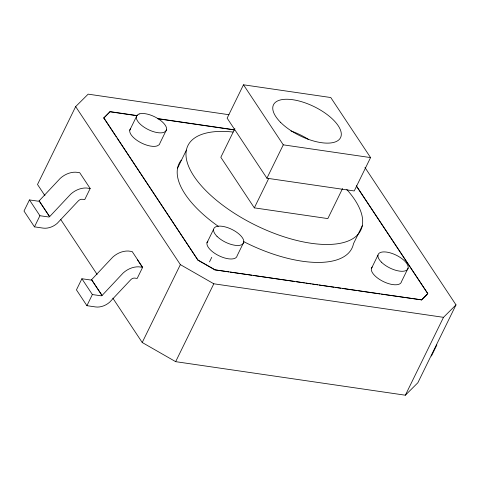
<?xml version="1.0" encoding="UTF-8"?>
<svg xmlns="http://www.w3.org/2000/svg" width="480" height="480" viewBox="0 0 480 480"><rect width="100%" height="100%" fill="white"/><g stroke="black" fill="none" stroke-linecap="round" stroke-linejoin="round"><path stroke-width="0.72" d="M29.448 199.926L24 211.05L34.47 226.854L43.086 228.108A15 10.866 -33.5 0 0 57.15 223.422L78.3 200.916A3.984 2.886 -33.5 0 1 82.434 199.29L84.732 199.62L90.18 188.496L79.71 172.698L75.894 172.2A17.748 12.858 -33.5 0 0 60.264 178.35L39.156 200.85A1.236 0.894 -33.5 0 1 38.184 201.18L29.448 199.926L39.918 215.73L48.654 216.978A1.236 0.894 -33.5 0 0 49.596 216.666L39.126 200.862L49.626 216.654L70.734 194.154A17.748 12.858 -33.5 0 1 86.364 188.004L90.18 188.496M228.942 114.714L88.164 94.152L75.66 106.602L37.512 184.476L44.964 195.72M34.47 226.854L39.918 215.73M116.19 136.728L103.788 118.014L110.118 111.636L137.532 115.638M103.788 118.014L110.118 111.636M129.768 130.206L136.386 116.7M81.9 278.748L76.446 289.872L86.916 305.676L95.532 306.936A15 10.866 -33.5 0 0 109.596 302.25L130.752 279.738A3.984 2.886 -33.5 0 1 134.88 278.112L137.178 278.448L142.626 267.324L132.156 251.52L128.34 251.022A17.748 12.858 -33.5 0 0 112.71 257.178L91.602 279.672A1.236 0.894 -33.5 0 1 90.63 280.002L81.9 278.748L92.37 294.552L101.1 295.806A1.236 0.894 -33.5 0 0 102.042 295.494L91.572 279.69L102.072 295.476L123.18 272.982A17.748 12.858 -33.5 0 1 138.81 266.826L142.626 267.324M166.536 129.672L159.918 143.178A16.5 7.152 26.1 0 1 159.03 144.822L157.176 145.908A16.5 7.152 26.1 0 1 137.736 140.868A16.5 7.152 26.1 0 1 130.656 128.562L130.674 128.55M86.916 305.676L92.37 294.552M177.588 168.072L186.384 150.114M243.492 84.792L227.142 118.164L266.928 178.218L354.216 190.962L370.566 157.59L330.774 97.536L243.492 84.792L283.278 144.84L370.566 157.59M234.882 128.586L220.824 157.29L254.328 207.858L327.834 218.592L342.546 188.556M364.95 167.472L456 304.884L417.852 382.758L405.354 395.208L175.656 361.662L142.218 342.504L180.366 264.63L75.66 106.602M103.866 117.858L198.024 260.244L117.018 137.976M206.976 242.82L213.588 229.314M209.502 261.906L211.758 257.298M198.672 260.61L214.746 269.82L421.548 299.856L427.794 293.628L356.292 185.712M175.656 361.662L213.81 283.788L443.502 317.334L456 304.884M266.928 178.218L283.278 144.84M254.328 207.858L268.716 178.488M243.744 242.28L237.126 255.786A16.494 7.152 26.1 0 1 218.652 255.606A16.494 7.152 26.1 0 1 207.864 241.182M362.274 225.762L353.478 243.72A96.234 41.736 26.1 0 1 243.672 241.62M371.364 268.638L377.976 255.132M408.138 268.062L401.52 281.568A16.5 7.152 26.1 0 1 383.076 281.418A16.5 7.152 26.1 0 1 372.24 266.988M381.456 294.168L421.548 299.856M427.794 293.628L356.628 186.492M405.354 395.208L443.502 317.334M431.436 356.046L436.884 344.916M421.47 300.012L427.2 294.306M157.536 118.56L234.594 129.816M110.04 111.792L136.716 115.686M157.458 118.716L234.516 129.972M214.746 269.82L228.822 271.878M230.304 272.094L251.796 275.232M253.278 275.448L294.768 281.508M296.25 281.724L304.398 282.912M305.88 283.128L311.07 283.89M312.552 284.106L317.736 284.862M319.218 285.078L327.372 286.266M328.854 286.482L334.038 287.244M335.52 287.46L340.704 288.216M342.186 288.432L357.006 290.598M358.488 290.814L379.974 293.952M198.102 260.088L214.824 269.664M180.366 264.63L213.81 283.788M137.298 259.614L142.53 267.516M60.69 219.456L97.11 274.422M112.836 298.158L142.218 342.504M346.788 189.504A96.234 41.736 26.1 0 1 321.858 244.35A96.234 41.736 26.1 0 1 197.952 181.728A96.234 41.736 26.1 0 1 233.088 132.042M218.286 226.326A96.234 41.736 26.1 0 1 181.272 160.152M290.964 130.95A37.338 16.194 26.1 0 1 308.37 139.356M139.128 113.97L137.274 115.056A16.5 7.152 26.1 0 0 144.348 127.362A16.5 7.152 26.1 0 0 163.794 132.402L165.648 131.316A16.5 7.152 26.1 0 0 158.568 119.01A16.5 7.152 26.1 0 0 139.128 113.97M216.99 236.316A16.494 7.152 26.1 0 0 242.85 243.924A16.494 7.152 26.1 0 0 226.164 227.166A16.494 7.152 26.1 0 0 216.99 236.316M381.402 262.134A16.5 7.152 26.1 0 0 407.262 269.712A16.5 7.152 26.1 0 0 390.516 252.948A16.5 7.152 26.1 0 0 381.402 262.134M280.578 122.346A37.338 16.194 26.1 0 0 339.138 139.584A37.338 16.194 26.1 0 0 301.368 101.64A37.338 16.194 26.1 0 0 280.578 122.346"/></g></svg>
